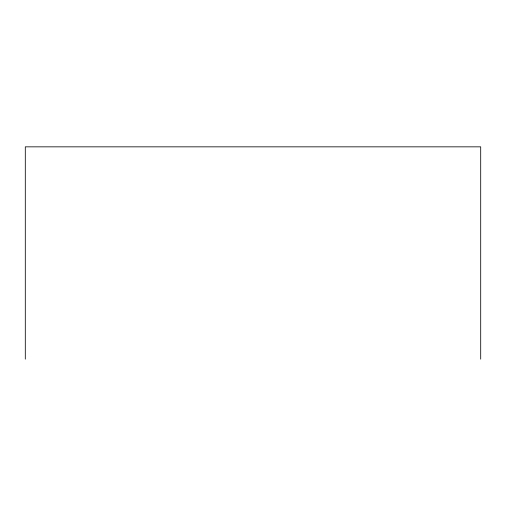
<?xml version="1.0" encoding="UTF-8"?>
<svg xmlns="http://www.w3.org/2000/svg" width="506" height="506" viewBox="0 0 506 506"><rect width="100%" height="100%" fill="white"/><g stroke="black" fill="none" stroke-linecap="round" stroke-linejoin="round"><path stroke-width="0.76" d="M480.7 359.159L480.7 146.841L25.3 146.841L25.3 359.159"/></g></svg>
